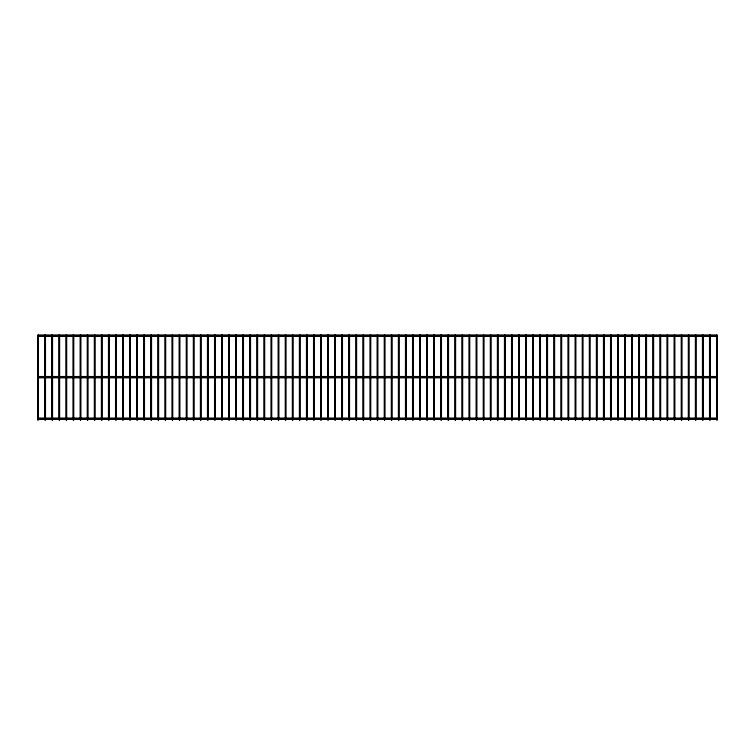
<?xml version="1.0" encoding="UTF-8"?>
<svg xmlns="http://www.w3.org/2000/svg" width="755" height="755" viewBox="0 0 755 755"><rect width="100%" height="100%" fill="white"/><g stroke="black" fill="none" stroke-linecap="round" stroke-linejoin="round"><path stroke-width="1.13" d="M37.75 419.704L37.75 335.154L38.411 335.154L38.08 420.035L38.08 419.374L716.92 419.374L716.92 420.035L716.589 335.154L717.25 335.154L717.25 419.704M44.819 419.704L45.489 419.704L44.819 419.704L44.819 335.154L45.489 335.154L45.489 419.704M51.897 419.704L52.557 419.704L51.897 419.704L51.897 335.154L52.557 335.154L52.557 419.704M58.965 419.704L59.626 419.704L58.965 419.704L58.965 335.154L59.626 335.154L59.626 419.704M66.034 419.704L66.695 419.704L66.034 419.704L66.034 335.154L66.695 335.154L66.695 419.704M73.103 419.704L73.773 419.704L73.103 419.704L73.103 335.154L73.773 335.154L73.773 419.704M80.181 419.704L80.842 419.704L80.181 419.704L80.181 335.154L80.842 335.154L80.842 419.704M87.25 419.704L87.91 419.704L87.25 419.704L87.25 335.154L87.91 335.154L87.91 419.704M94.318 419.704L94.979 419.704L94.318 419.704L94.318 335.154L94.979 335.154L94.979 419.704M101.387 419.704L102.057 419.704L101.387 419.704L101.387 335.154L102.057 335.154L102.057 419.704M108.465 419.704L109.126 419.704L108.465 419.704L108.465 335.154L109.126 335.154L109.126 419.704M115.534 419.704L116.195 419.704L115.534 419.704L115.534 335.154L116.195 335.154L116.195 419.704M122.603 419.704L123.263 419.704L122.603 419.704L122.603 335.154L123.263 335.154L123.263 419.704M129.671 419.704L130.341 419.704L129.671 419.704L129.671 335.154L130.341 335.154L130.341 419.704M136.749 419.704L137.41 419.704L136.749 419.704L136.749 335.154L137.41 335.154L137.41 419.704M143.818 419.704L144.479 419.704L143.818 419.704L143.818 335.154L144.479 335.154L144.479 419.704M150.887 419.704L151.557 419.704L150.887 419.704L150.887 335.154L151.557 335.154L151.557 419.704M157.965 419.704L158.626 419.704L157.965 419.704L157.965 335.154L158.626 335.154L158.626 419.704M165.034 419.704L165.694 419.704L165.034 419.704L165.034 335.154L165.694 335.154L165.694 419.704M172.102 419.704L172.763 419.704L172.102 419.704L172.102 335.154L172.763 335.154L172.763 419.704M179.171 419.704L179.841 419.704L179.171 419.704L179.171 335.154L179.841 335.154L179.841 419.704M186.249 419.704L186.91 419.704L186.249 419.704L186.249 335.154L186.91 335.154L186.91 419.704M193.318 419.704L193.978 419.704L193.318 419.704L193.318 335.154L193.978 335.154L193.978 419.704M200.386 419.704L201.047 419.704L200.386 419.704L200.386 335.154L201.047 335.154L201.047 419.704M207.455 419.704L208.125 419.704L207.455 419.704L207.455 335.154L208.125 335.154L208.125 419.704M214.533 419.704L215.194 419.704L214.533 419.704L214.533 335.154L215.194 335.154L215.194 419.704M221.602 419.704L222.263 419.704L221.602 419.704L221.602 335.154L222.263 335.154L222.263 419.704M228.671 419.704L229.331 419.704L228.671 419.704L228.671 335.154L229.331 335.154L229.331 419.704M235.749 419.704L236.409 419.704L235.749 419.704L235.749 335.154L236.409 335.154L236.409 419.704M242.817 419.704L243.478 419.704L242.817 419.704L242.817 335.154L243.478 335.154L243.478 419.704M249.886 419.704L250.547 419.704L249.886 419.704L249.886 335.154L250.547 335.154L250.547 419.704M256.955 419.704L257.625 419.704L256.955 419.704L256.955 335.154L257.625 335.154L257.625 419.704M264.033 419.704L264.694 419.704L264.033 419.704L264.033 335.154L264.694 335.154L264.694 419.704M271.102 419.704L271.762 419.704L271.102 419.704L271.102 335.154L271.762 335.154L271.762 419.704M278.17 419.704L278.831 419.704L278.17 419.704L278.17 335.154L278.831 335.154L278.831 419.704M285.239 419.704L285.909 419.704L285.239 419.704L285.239 335.154L285.909 335.154L285.909 419.704M292.317 419.704L292.978 419.704L292.317 419.704L292.317 335.154L292.978 335.154L292.978 419.704M299.386 419.704L300.046 419.704L299.386 419.704L299.386 335.154L300.046 335.154L300.046 419.704M306.454 419.704L307.115 419.704L306.454 419.704L306.454 335.154L307.115 335.154L307.115 419.704M313.523 419.704L314.193 419.704L313.523 419.704L313.523 335.154L314.193 335.154L314.193 419.704M320.601 419.704L321.262 419.704L320.601 419.704L320.601 335.154L321.262 335.154L321.262 419.704M327.67 419.704L328.331 419.704L327.67 419.704L327.67 335.154L328.331 335.154L328.331 419.704M334.739 419.704L335.409 419.704L334.739 419.704L334.739 335.154L335.409 335.154L335.409 419.704M341.817 419.704L342.477 419.704L341.817 419.704L341.817 335.154L342.477 335.154L342.477 419.704M348.885 419.704L349.546 419.704L348.885 419.704L348.885 335.154L349.546 335.154L349.546 419.704M355.954 419.704L356.615 419.704L355.954 419.704L355.954 335.154L356.615 335.154L356.615 419.704M363.023 419.704L363.693 419.704L363.023 419.704L363.023 335.154L363.693 335.154L363.693 419.704M370.101 419.704L370.762 419.704L370.101 419.704L370.101 335.154L370.762 335.154L370.762 419.704M377.17 419.704L377.83 419.704L377.17 419.704L377.17 335.154L377.83 335.154L377.83 419.704M384.238 419.704L384.899 419.704L384.238 419.704L384.238 335.154L384.899 335.154L384.899 419.704M391.307 419.704L391.977 419.704L391.307 419.704L391.307 335.154L391.977 335.154L391.977 419.704M398.385 419.704L399.046 419.704L398.385 419.704L398.385 335.154L399.046 335.154L399.046 419.704M405.454 419.704L406.114 419.704L405.454 419.704L405.454 335.154L406.114 335.154L406.114 419.704M412.523 419.704L413.183 419.704L412.523 419.704L412.523 335.154L413.183 335.154L413.183 419.704M419.591 419.704L420.261 419.704L419.591 419.704L419.591 335.154L420.261 335.154L420.261 419.704M426.669 419.704L427.33 419.704L426.669 419.704L426.669 335.154L427.33 335.154L427.33 419.704M433.738 419.704L434.399 419.704L433.738 419.704L433.738 335.154L434.399 335.154L434.399 419.704M440.807 419.704L441.477 419.704L440.807 419.704L440.807 335.154L441.477 335.154L441.477 419.704M447.885 419.704L448.545 419.704L447.885 419.704L447.885 335.154L448.545 335.154L448.545 419.704M454.954 419.704L455.614 419.704L454.954 419.704L454.954 335.154L455.614 335.154L455.614 419.704M462.022 419.704L462.683 419.704L462.022 419.704L462.022 335.154L462.683 335.154L462.683 419.704M469.091 419.704L469.761 419.704L469.091 419.704L469.091 335.154L469.761 335.154L469.761 419.704M476.169 419.704L476.83 419.704L476.169 419.704L476.169 335.154L476.83 335.154L476.83 419.704M483.238 419.704L483.898 419.704L483.238 419.704L483.238 335.154L483.898 335.154L483.898 419.704M490.306 419.704L490.967 419.704L490.306 419.704L490.306 335.154L490.967 335.154L490.967 419.704M497.375 419.704L498.045 419.704L497.375 419.704L497.375 335.154L498.045 335.154L498.045 419.704M504.453 419.704L505.114 419.704L504.453 419.704L504.453 335.154L505.114 335.154L505.114 419.704M511.522 419.704L512.183 419.704L511.522 419.704L511.522 335.154L512.183 335.154L512.183 419.704M518.591 419.704L519.251 419.704L518.591 419.704L518.591 335.154L519.251 335.154L519.251 419.704M525.669 419.704L526.329 419.704L525.669 419.704L525.669 335.154L526.329 335.154L526.329 419.704M532.737 419.704L533.398 419.704L532.737 419.704L532.737 335.154L533.398 335.154L533.398 419.704M539.806 419.704L540.467 419.704L539.806 419.704L539.806 335.154L540.467 335.154L540.467 419.704M546.875 419.704L547.545 419.704L546.875 419.704L546.875 335.154L547.545 335.154L547.545 419.704M553.953 419.704L554.614 419.704L553.953 419.704L553.953 335.154L554.614 335.154L554.614 419.704M561.022 419.704L561.682 419.704L561.022 419.704L561.022 335.154L561.682 335.154L561.682 419.704M568.09 419.704L568.751 419.704L568.09 419.704L568.09 335.154L568.751 335.154L568.751 419.704M575.159 419.704L575.829 419.704L575.159 419.704L575.159 335.154L575.829 335.154L575.829 419.704M582.237 419.704L582.898 419.704L582.237 419.704L582.237 335.154L582.898 335.154L582.898 419.704M589.306 419.704L589.966 419.704L589.306 419.704L589.306 335.154L589.966 335.154L589.966 419.704M596.374 419.704L597.035 419.704L596.374 419.704L596.374 335.154L597.035 335.154L597.035 419.704M603.443 419.704L604.113 419.704L603.443 419.704L603.443 335.154L604.113 335.154L604.113 419.704M610.521 419.704L611.182 419.704L610.521 419.704L610.521 335.154L611.182 335.154L611.182 419.704M617.59 419.704L618.251 419.704L617.59 419.704L617.59 335.154L618.251 335.154L618.251 419.704M624.659 419.704L625.329 419.704L624.659 419.704L624.659 335.154L625.329 335.154L625.329 419.704M631.737 419.704L632.397 419.704L631.737 419.704L631.737 335.154L632.397 335.154L632.397 419.704M638.805 419.704L639.466 419.704L638.805 419.704L638.805 335.154L639.466 335.154L639.466 419.704M645.874 419.704L646.535 419.704L645.874 419.704L645.874 335.154L646.535 335.154L646.535 419.704M652.943 419.704L653.613 419.704L652.943 419.704L652.943 335.154L653.613 335.154L653.613 419.704M660.021 419.704L660.682 419.704L660.021 419.704L660.021 335.154L660.682 335.154L660.682 419.704M667.09 419.704L667.75 419.704L667.09 419.704L667.09 335.154L667.75 335.154L667.75 419.704M674.158 419.704L674.819 419.704L674.158 419.704L674.158 335.154L674.819 335.154L674.819 419.704M681.227 419.704L681.897 419.704L681.227 419.704L681.227 335.154L681.897 335.154L681.897 419.704M688.305 419.704L688.966 419.704L688.305 419.704L688.305 335.154L688.966 335.154L688.966 419.704M695.374 419.704L696.034 419.704L695.374 419.704L695.374 335.154L696.034 335.154L696.034 419.704M702.443 419.704L703.103 419.704L702.443 419.704L702.443 335.154L703.103 335.154L703.103 419.704M709.511 419.704L710.181 419.704L709.511 419.704L709.511 335.154L710.181 335.154L710.181 419.704M38.08 335.626L716.92 335.626M38.08 336.286L716.92 336.286M38.08 376.509L716.92 376.509M38.08 377.17L716.92 377.17M38.08 377.83L716.92 377.83M38.08 418.053L716.92 418.053M38.08 418.714L716.92 418.714M716.92 420.035L716.92 334.965L38.08 334.965L38.08 420.035M709.851 335.154L709.851 420.035M702.773 335.154L702.773 420.035M695.704 335.154L695.704 420.035M688.635 335.154L688.635 420.035M681.567 335.154L681.567 420.035M674.489 335.154L674.489 420.035M667.42 335.154L667.42 420.035M660.351 335.154L660.351 420.035M653.273 335.154L653.273 420.035M646.205 335.154L646.205 420.035M639.136 335.154L639.136 420.035M632.067 335.154L632.067 420.035M624.989 335.154L624.989 420.035M617.92 335.154L617.92 420.035M610.852 335.154L610.852 420.035M603.783 335.154L603.783 420.035M596.705 335.154L596.705 420.035M589.636 335.154L589.636 420.035M582.567 335.154L582.567 420.035M575.499 335.154L575.499 420.035M568.421 335.154L568.421 420.035M561.352 335.154L561.352 420.035M554.283 335.154L554.283 420.035M547.205 335.154L547.205 420.035M540.136 335.154L540.136 420.035M533.068 335.154L533.068 420.035M525.999 335.154L525.999 420.035M518.921 335.154L518.921 420.035M511.852 335.154L511.852 420.035M504.784 335.154L504.784 420.035M497.715 335.154L497.715 420.035M490.637 335.154L490.637 420.035M483.568 335.154L483.568 420.035M476.499 335.154L476.499 420.035M469.421 335.154L469.421 420.035M462.353 335.154L462.353 420.035M455.284 335.154L455.284 420.035M448.215 335.154L448.215 420.035M441.137 335.154L441.137 420.035M434.068 335.154L434.068 420.035M427 335.154L427 420.035M419.931 335.154L419.931 420.035M412.853 335.154L412.853 420.035M405.784 335.154L405.784 420.035M398.716 335.154L398.716 420.035M391.647 335.154L391.647 420.035M384.569 335.154L384.569 420.035M377.5 335.154L377.5 420.035M370.431 335.154L370.431 420.035M363.353 335.154L363.353 420.035M356.284 335.154L356.284 420.035M349.216 335.154L349.216 420.035M342.147 335.154L342.147 420.035M335.069 335.154L335.069 420.035M328 335.154L328 420.035M320.932 335.154L320.932 420.035M313.863 335.154L313.863 420.035M306.785 335.154L306.785 420.035M299.716 335.154L299.716 420.035M292.647 335.154L292.647 420.035M285.579 335.154L285.579 420.035M278.501 335.154L278.501 420.035M271.432 335.154L271.432 420.035M264.363 335.154L264.363 420.035M257.285 335.154L257.285 420.035M250.216 335.154L250.216 420.035M243.148 335.154L243.148 420.035M236.079 335.154L236.079 420.035M229.001 335.154L229.001 420.035M221.932 335.154L221.932 420.035M214.864 335.154L214.864 420.035M207.795 335.154L207.795 420.035M200.717 335.154L200.717 420.035M193.648 335.154L193.648 420.035M186.579 335.154L186.579 420.035M179.501 335.154L179.501 420.035M172.433 335.154L172.433 420.035M165.364 335.154L165.364 420.035M158.295 335.154L158.295 420.035M151.217 335.154L151.217 420.035M144.148 335.154L144.148 420.035M137.08 335.154L137.08 420.035M130.011 335.154L130.011 420.035M122.933 335.154L122.933 420.035M115.864 335.154L115.864 420.035M108.796 335.154L108.796 420.035M101.727 335.154L101.727 420.035M94.649 335.154L94.649 420.035M87.58 335.154L87.58 420.035M80.511 335.154L80.511 420.035M73.433 335.154L73.433 420.035M66.364 335.154L66.364 420.035M59.296 335.154L59.296 420.035M52.227 335.154L52.227 420.035M45.149 335.154L45.149 420.035"/></g></svg>
